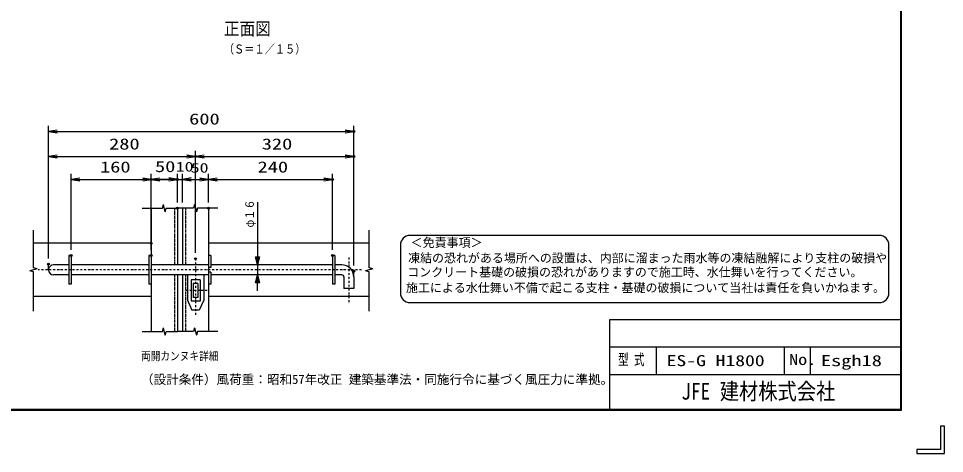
# Model space of a CAD drawing. Units: millimetres, scale not verified. Extents: x -4425 to 4425, y -3150 to 3150.
# Drawn here: x -400 to 4425, y -3150 to -882 of the extents above; entities that cross this region are included whole.
import ezdxf
from ezdxf.enums import TextEntityAlignment as Align

# ---------------------------------------------------------------- set-up
doc = ezdxf.new("R2010")
doc.units = ezdxf.units.MM
doc.header["$LTSCALE"] = 20
doc.header["$PDMODE"] = 32
doc.header["$PDSIZE"] = 10
doc.linetypes.add('USER1', pattern=[1.01, 0.5, -0.25, 0.01, -0.25])
doc.linetypes.add('USER2', pattern=[0.375, 0.25, -0.125])
for name, color, linetype, lineweight in [('0-0_1', 7, 'Continuous', 25), ('0-3_0', 1, 'Continuous', 25), ('0-5_WAKU', 7, 'Continuous', 25), ('0-6_D-TTL-TXT', 2, 'Continuous', 25)]:
    doc.layers.add(name, color=color, linetype=linetype, lineweight=lineweight)
doc.layers.add('0-4_DEFPOINTS', color=7, linetype='Continuous')
doc.styles.add('ＭＳ ゴシック', font='')
doc.styles.get('ＭＳ ゴシック').set_extended_font_data('MS Gothic')

# ---------------------------------------------------------------- blocks, each defined once
blk = doc.blocks.new('DARROWS')
at = {"layer": '0-3_0', "color": 2}
blk.add_line((0, 0), (-19.982, 0), dxfattribs=at)
blk.add_lwpolyline([(-20, -3.333), (0, 0), (-20, 3.333)], dxfattribs=at)

msp = doc.modelspace()

# ---------------------------------------------------------------- linework, layer by layer
at = {"layer": '0-0_1'}
for p, q in [((292.29, -1871.15), (292.29, -2514.35)), ((427.9, -1871.15), (427.9, -2166.84)), ((454.93, -1871.15), (454.93, -2166.84)), ((590.54, -1871.15), (590.54, -2514.35)), ((292.29, -2054.05), (-322.16, -2054.05)), ((1427.07, -2054.05), (590.54, -2054.05)), ((-137.79, -2118.07), (-137.79, -2267.43)), ((-125.22, -2118.07), (-137.79, -2118.07)), ((-125.22, -2118.07), (-125.22, -2267.43)), ((292.29, -2118.07), (279.72, -2118.07)), ((279.72, -2118.07), (279.72, -2267.43)), ((603.12, -2118.07), (590.54, -2118.07)), ((603.12, -2118.07), (603.12, -2180.46)), ((1236.22, -2118.07), (1236.22, -2267.43)), ((1248.79, -2118.07), (1236.22, -2118.07)), ((1248.79, -2118.07), (1248.79, -2267.43)), ((-242.93, -2192.75), (-242.93, -2162.78)), ((-242.93, -2192.75), (-242.93, -2162.78)), ((-137.79, -2166.84), (-217.02, -2166.84)), ((279.72, -2166.84), (-125.22, -2166.84)), ((590.54, -2166.84), (292.29, -2166.84)), ((1236.22, -2166.84), (603.12, -2166.84)), ((1284.98, -2166.84), (1248.79, -2166.84)), ((-137.79, -2218.66), (-217.02, -2218.66)), ((279.72, -2218.66), (-125.22, -2218.66)), ((590.54, -2218.66), (292.29, -2218.66)), ((427.9, -2218.66), (427.9, -2514.35)), ((454.93, -2218.66), (454.93, -2514.35)), ((479.99, -2218.66), (479.99, -2349.84)), ((565.49, -2218.66), (565.49, -2349.84)), ((603.12, -2180.46), (590.54, -2180.46)), ((603.12, -2205.04), (590.54, -2205.04)), ((603.12, -2205.04), (603.12, -2267.43)), ((1236.22, -2218.66), (603.12, -2218.66)), ((1284.98, -2218.66), (1248.79, -2218.66)), ((1347.83, -2229.69), (1347.83, -2199.72)), ((1347.83, -2229.69), (1347.83, -2199.72)), ((-125.22, -2267.43), (-137.79, -2267.43)), ((292.29, -2267.43), (279.72, -2267.43)), ((499.17, -2244.74), (499.17, -2355.82)), ((546.31, -2244.74), (499.17, -2244.74)), ((510.99, -2264.22), (510.99, -2336.34)), ((534.49, -2264.22), (510.99, -2264.22)), ((534.49, -2264.22), (534.49, -2336.34)), ((546.31, -2244.74), (546.31, -2355.82)), ((603.12, -2267.43), (590.54, -2267.43)), ((1248.79, -2267.43), (1236.22, -2267.43)), ((1296.04, -2229.69), (1296.04, -2290.3)), ((1347.83, -2229.69), (1347.83, -2290.3)), ((1347.83, -2290.3), (1296.04, -2290.3)), ((292.29, -2331.45), (-322.16, -2331.45)), ((479.99, -2349.84), (503.55, -2403.08)), ((546.31, -2355.82), (499.17, -2355.82)), ((534.49, -2336.34), (510.99, -2336.34)), ((565.49, -2349.84), (541.93, -2403.08)), ((1427.07, -2331.45), (590.54, -2331.45)), ((541.93, -2403.08), (503.55, -2403.08))]:
    msp.add_line(p, q, dxfattribs=at)
at = {"layer": '0-0_1', "color": 4}
for p, q in [((365.27, -1890.45), (354.93, -1851.85)), ((365.27, -1890.45), (370.44, -1871.15)), ((370.44, -1871.15), (427.9, -1871.15)), ((512.4, -1871.15), (427.9, -1871.15)), ((517.57, -1851.85), (512.4, -1871.15)), ((517.57, -1851.85), (527.91, -1890.45)), ((-322.16, -2182.41), (-322.16, -1985.01)), ((1427.07, -2182.41), (1427.07, -1985.01)), ((846.13, -2166.84), (846.13, -2218.66)), ((-302.86, -2187.58), (-341.46, -2197.92)), ((-302.86, -2187.58), (-322.16, -2182.41)), ((1446.37, -2187.58), (1407.76, -2197.92)), ((1446.37, -2187.58), (1427.07, -2182.41)), ((365.27, -2533.65), (354.93, -2495.05)), ((517.57, -2495.05), (512.4, -2514.35)), ((517.57, -2495.05), (527.91, -2533.65)), ((365.27, -2533.65), (370.44, -2514.35)), ((370.44, -2514.35), (427.9, -2514.35)), ((512.4, -2514.35), (427.9, -2514.35))]:
    msp.add_line(p, q, dxfattribs=at)
at = {"layer": '0-0_1', "linetype": 'USER2'}
for p, q in [((412.67, -1871.15), (412.67, -2166.84)), ((470.17, -1871.15), (470.17, -2166.84)), ((412.67, -2218.66), (412.67, -2514.35)), ((470.17, -2218.66), (470.17, -2514.35))]:
    msp.add_line(p, q, dxfattribs=at)
at = {"layer": '0-0_1', "color": 4, "linetype": 'USER1'}
for p, q in [((522.74, -2134.26), (522.74, -2426.86)), ((1321.94, -2128.48), (1321.94, -2368.25)), ((1386.98, -2192.75), (-296.61, -2192.75)), ((582.97, -2300.28), (473.54, -2300.28))]:
    msp.add_line(p, q, dxfattribs=at)
at = {"layer": '0-0_1', "color": 4}
for points in [[(244.56, -1871.15), (349.75, -1871.15), (354.93, -1851.85)], [(638.27, -1871.15), (533.08, -1871.15), (527.91, -1890.45)], [(846.13, -1839.09), (846.13, -2166.84), (835.63, -2124.88), (856.62, -2124.88), (846.13, -2166.84)], [(851.37, -2124.88), (846.13, -2145.86), (840.88, -2124.88)], [(-322.16, -2408.06), (-322.16, -2203.09), (-341.46, -2197.92)], [(846.13, -2302.59), (846.13, -2218.66), (856.62, -2260.62), (835.63, -2260.62), (846.13, -2218.66)], [(1427.07, -2408.06), (1427.07, -2203.09), (1407.76, -2197.92)], [(840.88, -2260.62), (846.13, -2239.64), (851.37, -2260.62)], [(244.56, -2514.35), (349.75, -2514.35), (354.93, -2495.05)], [(638.27, -2514.35), (533.08, -2514.35), (527.91, -2533.65)]]:
    msp.add_lwpolyline(points, dxfattribs=at)
at = {"layer": '0-0_1'}
for centre, radius, start, end in [((-217.02, -2192.75), 25.91, 90, 270), ((1284.98, -2229.69), 62.85, 0.00042, 90.00038), ((1284.98, -2229.69), 11.06, 0, 90)]:
    msp.add_arc(centre, radius, start, end, dxfattribs=at)
at = {"layer": '0-3_0'}
for p, q in [((-242.93, -2132.78), (-242.93, -1441)), ((1347.83, -2169.72), (1347.83, -1441)), ((-242.93, -2132.78), (-242.93, -1571.39)), ((522.74, -2104.26), (522.74, -1571.39)), ((522.74, -2104.26), (522.74, -1571.39)), ((1347.83, -2169.72), (1347.83, -1571.39)), ((-125.22, -2088.07), (-125.22, -1691.28)), ((292.29, -2088.07), (292.29, -1691.28)), ((292.29, -2024.05), (292.29, -1691.28)), ((427.9, -1811.15), (427.9, -1691)), ((427.9, -1841.15), (427.9, -1691.28)), ((454.93, -1841.15), (454.93, -1691)), ((454.93, -1841.15), (454.93, -1691.28)), ((590.54, -1841.15), (590.54, -1691.28)), ((590.54, -1841.15), (590.54, -1691.28)), ((1236.22, -2088.07), (1236.22, -1691.28))]:
    msp.add_line(p, q, dxfattribs=at)
at = {"layer": '0-3_0', "color": 2}
for p, q in [((-197.93, -1471), (1302.83, -1471)), ((-197.93, -1601.39), (477.74, -1601.39)), ((567.74, -1601.39), (1302.83, -1601.39)), ((-80.22, -1721.28), (247.29, -1721.28)), ((337.29, -1721.28), (382.9, -1721.28)), ((382.9, -1721), (337.9, -1721)), ((427.9, -1721), (454.93, -1721)), ((499.93, -1721), (544.93, -1721)), ((499.93, -1721.28), (545.54, -1721.28)), ((635.54, -1721.28), (1191.22, -1721.28))]:
    msp.add_line(p, q, dxfattribs=at)
at = {"layer": '0-4_DEFPOINTS'}
for p in [(1347.83, -1471), (522.74, -1601.39), (1347.83, -1601.39), (292.29, -1721.28), (427.9, -1721.28), (1236.22, -1721.28), (427.9, -1871.15), (590.54, -1871.15), (292.29, -2054.05), (-125.22, -2118.07), (292.29, -2118.07), (1236.22, -2118.07), (-242.93, -2162.78), (522.74, -2134.26), (1347.83, -2199.72)]:
    msp.add_point(p, dxfattribs=at)
at = {"layer": '0-5_WAKU'}
for p, q in [((2681.6, -2450.93), (4196.05, -2450.93)), ((2681.6, -2921), (2681.6, -2450.93)), ((2681.6, -2594.18), (4196.05, -2594.18)), ((2923.78, -2737.43), (2923.78, -2594.18)), ((3591.24, -2737.43), (3591.24, -2594.18)), ((3727.32, -2737.43), (3727.32, -2594.18)), ((2681.6, -2737.43), (4196.05, -2737.43)), ((4403.56, -3006.75), (4403.56, -3128.51)), ((4281.8, -3150), (4425.05, -3150))]:
    msp.add_line(p, q, dxfattribs=at)
msp.add_lwpolyline([(-4049.95, 2925), (4200.05, 2925), (4200.05, -2925), (-4049.95, -2925)], close=True, dxfattribs=at)
for points in [[(4198.05, 2923), (4198.05, -2923), (-4047.95, -2923)], [(4196.05, 2921), (4196.05, -2921), (-4045.95, -2921)], [(4425.05, -3150), (4425.05, -3006.75), (4403.56, -3006.75)], [(4403.56, -3128.51), (4281.8, -3128.51), (4281.8, -3150)]]:
    msp.add_lwpolyline(points, dxfattribs=at)
at = {"layer": '0-6_D-TTL-TXT'}
for p, q in [((4085.55, -2013.08), (1640, -2013.08)), ((1590, -2063.08), (1590, -2313.08)), ((4135.55, -2313.08), (4135.55, -2063.08)), ((1640, -2363.08), (4085.55, -2363.08))]:
    msp.add_line(p, q, dxfattribs=at)
for centre, start, end in [((1640, -2063.08), 90, 180), ((4085.55, -2063.08), 0, 90), ((1640, -2313.08), 180, 270), ((4085.55, -2313.08), 270, 0)]:
    msp.add_arc(centre, 50, start, end, dxfattribs=at)

# ---------------------------------------------------------------- block references
at = {"layer": '0-3_0', "xscale": 2.25, "yscale": 2.25, "rotation": 180}
for p in [(-242.93, -1471), (-242.93, -1601.39), (522.74, -1601.39), (-125.22, -1721.28), (292.29, -1721.28), (454.93, -1721), (454.93, -1721.28), (590.54, -1721.28)]:
    msp.add_blockref('DARROWS', p, dxfattribs=at)
at = {"layer": '0-3_0', "xscale": 2.25, "yscale": 2.25}
for p in [(1347.83, -1471), (522.74, -1601.39), (1347.83, -1601.39), (292.29, -1721.28), (427.9, -1721), (427.9, -1721.28), (590.54, -1721.28), (1236.22, -1721.28)]:
    msp.add_blockref('DARROWS', p, dxfattribs=at)

# ---------------------------------------------------------------- texts
at = {"layer": '0-0_1', "color": 4, "style": 'ＭＳ ゴシック'}
for s, height, width, p in [('正面図', 66.28, 0.9, (670.75, -988.43)), ('（Ｓ＝１／１５）', 45.88, 0.85, (670, -1078.18)), ('両開カンヌキ詳細', 43.55, 0.85, (238.35, -2677.08))]:
    msp.add_text(s, height=height, dxfattribs=dict(at, width=width)).set_placement(p, align=Align.BOTTOM_LEFT)
at = {"layer": '0-0_1', "color": 4, "style": 'ＭＳ ゴシック', "width": 0.9}
msp.add_text('φ１６', height=43.26, rotation=90, dxfattribs=at).set_placement((839.46, -1971.57), align=Align.BOTTOM_LEFT)
at = {"layer": '0-3_0', "color": 3, "style": 'ＭＳ ゴシック', "width": 1.35}
for s, height, p in [('600', 57.77, (489.45, -1452.1)), ('280', 57.77, (72.41, -1582.49)), ('320', 57.77, (867.79, -1582.49)), ('160', 57.77, (25.04, -1702.39)), ('50', 57.77, (311.55, -1700.1)), ('10', 50.51, (419.48, -1694.96)), ('50', 50.51, (497.61, -1700.96)), ('240', 57.77, (845.88, -1702.39))]:
    msp.add_text(s, height=height, dxfattribs=at).set_placement(p, align=Align.BOTTOM_LEFT)
at = {"layer": '0-5_WAKU', "style": 'ＭＳ ゴシック'}
for s, height, width, p in [('型 式', 57.73, 0.7, (2724.35, -2706.02)), ('ES-G H1800', 57.73, 1.3, (2977.43, -2711.99)), ('No.', 57.73, 1.2, (3615.59, -2706.02)), ('Esgh18', 57.73, 1.35, (3780.97, -2711.99)), ('JFE 建材株式会社', 86.59, 0.85, (3053.83, -2895.02))]:
    msp.add_text(s, height=height, dxfattribs=dict(at, width=width)).set_placement(p, align=Align.BOTTOM_LEFT)
at = {"layer": '0-6_D-TTL-TXT', "color": 7, "style": 'ＭＳ ゴシック'}
for s, height, p in [('＜免責事項＞ \u3000\u3000', 45.75, (1643.7, -2087.26)), ('凍結の恐れがある場所への設置は、内部に溜まった雨水等の凍結融解により支柱の破損や', 45.75, (1630.18, -2167.76)), ('コンクリート基礎の破損の恐れがありますので施工時、水仕舞いを行ってください。', 45.75, (1626.07, -2241.18)), ('施工による水仕舞い不備で起こる支柱・基礎の破損について当社は責任を負いかねます。 ', 45.75, (1619.08, -2322.67)), ('（設計条件）風荷重：昭和57年改正 建築基準法・同施行令に基づく風圧力に準拠。', 48.11, (238.41, -2802.09))]:
    msp.add_text(s, height=height, dxfattribs=at).set_placement(p, align=Align.BOTTOM_LEFT)

doc.saveas('drawing.dxf')
